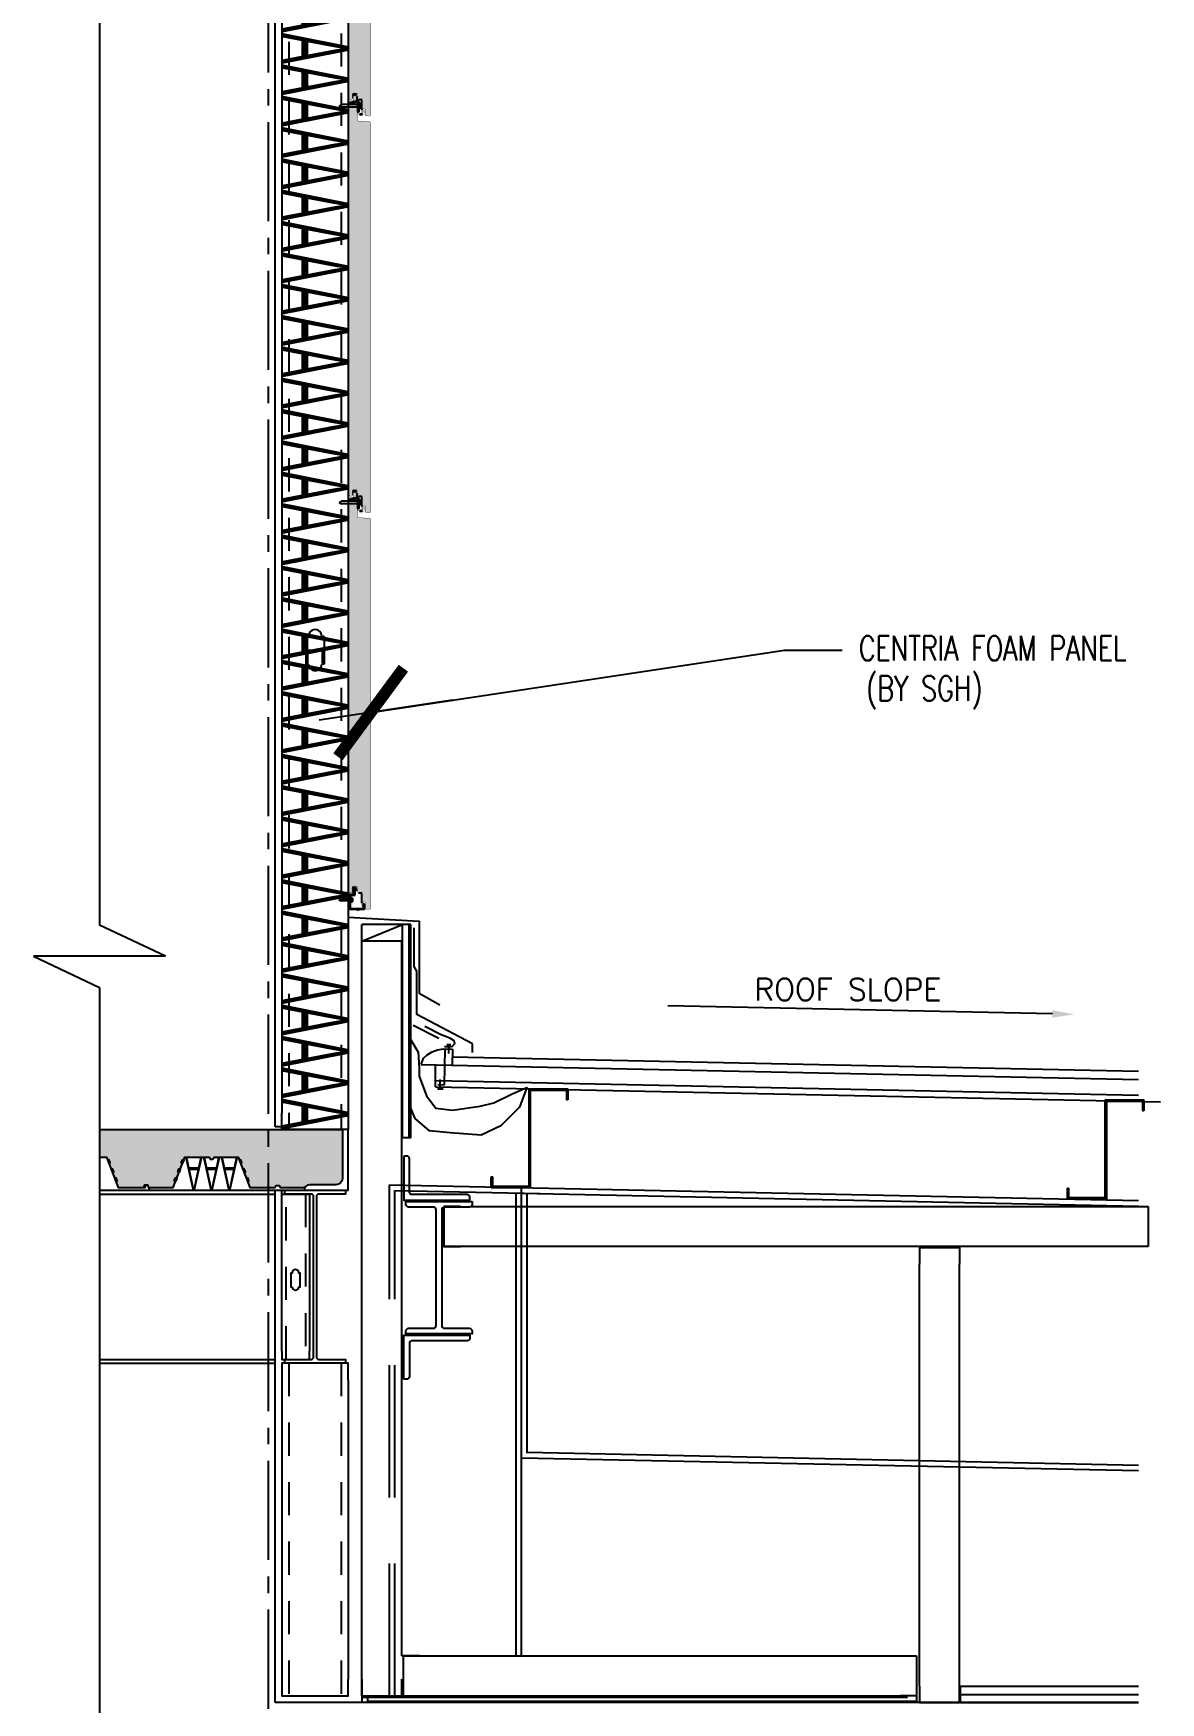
# Model space of a CAD drawing. Header units: inches. Extents: x 0 to 10293, y 0 to 4182.
# Drawn here: x 3432.8 to 3535.1, y 3432.6 to 3584.1 of the extents above; entities that cross this region are included whole.
import ezdxf
from ezdxf.enums import TextEntityAlignment as Align

# ---------------------------------------------------------------- set-up
doc = ezdxf.new("R2010")
doc.units = ezdxf.units.IN
doc.header["$LTSCALE"] = 48
doc.header["$MEASUREMENT"] = 0
for name, pattern in [('CENTER2', [1.125, 0.75, -0.125, 0.125, -0.125]), ('HIDDEN', [0.375, 0.25, -0.125]), ('HIDDEN3', [0.1125, 0.0625, -0.05])]:
    doc.linetypes.add(name, pattern=pattern)
for name, color, linetype in [('PANEL', 1, 'Continuous'), ('PATT', 8, 'Continuous'), ('XFINE', 1, 'Continuous')]:
    doc.layers.add(name, color=color, linetype=linetype)
doc.styles.add('insultxt', font='insultxt.shx')
doc.styles.add('NOTATION', font='romans.shx', dxfattribs={"width": 0.75})
doc.styles.add('SIMPLEX', font='SIMPLEX.SHX')
doc.dimstyles.new('AVANT$7', dxfattribs={"dimscale": 96, "dimtxt": 0.09375, "dimasz": 0.078125, "dimexe": 0.0625, "dimexo": 0.046875, "dimgap": 0.03125, "dimtad": 0, "dimdec": 3, "dimrnd": 0.125, "dimzin": 15, "dimdsep": 46, "dimlunit": 4, "dimtxsty": 'NOTATION', "dimblk1": 'AVATICK', "dimblk2": 'AVATICK', "dimsah": 1, "dimcen": 0.0625, "dimdle": 0.09375, "dimclrd": 256, "dimclre": 256, "dimclrt": 11, "dimaunit": 1, "dimadec": 0, "dimazin": 0, "dimtfac": 1.5, "dimtdec": 3, "dimtix": 1, "dimtmove": 1, "dimatfit": 3, "dimldrblk": 'AVATICK', "dimfxl": 0, "dimtvp": 1.25, "dimfrac": 2, "dimtolj": 1, "dimtzin": 15, "dimarcsym": 0})
pattern_1 = [(37.5, (-15.45825, -11.05527), (-0.0157483, 0.481706), [0, -0.38, 0, -0.425, 0, -0.40625]), (7.5, (-15.45825, -11.0553), (0.442444, 0.7055365), [0, -0.205, 0, -0.3425, 0, -0.13125]), (327.5, (-15.76575, -11.05527), (0.7785355, 0.0014148), [0, -0.125, 0, -0.45, 0, -0.5875]), (317.5, (-15.76575, -11.0553), (0.751532, 0.219419), [0, -0.0625, 0, -0.295, 0, -0.3375])]

# ---------------------------------------------------------------- blocks, each defined once
blk = doc.blocks.new('*E125')
at = {"layer": 'PATT'}
h = blk.add_hatch(dxfattribs=at)
h.set_pattern_fill('AR-SAND', color=256, scale=0.25, style=0)
h.set_pattern_definition(pattern_1)
h.paths.add_polyline_path([(1.12, 32.36), (1.12, 33.43, 0.061321), (1.12, 33.48), (1.08, 33.65), (1.08, 34.95), (1.12, 35.12, 0.053119), (1.12, 35.16), (1.12, 37.02, 0.414214), (0.9, 37.24), (0.72, 37.24), (0.72, 37.64, 0.520517), (0.59, 37.73), (0.35, 37.64, -0.127242), (0.34, 37.09), (0.31, 36.83), (0.31, 36.15), (0.31, 35.49, -0.404026), (0.22, 35.4), (-0.76, 35.36, 0.404026), (-0.88, 35.24), (-0.88, 32.33), (-0.88, -0.01, 0.424427), (-0.75, -0.14), (-0.5, -0.13, 0.404074), (-0.38, 0), (-0.38, 0.44, -1), (-0.16, 0.44), (-0.16, 0.28, 0.199695), (-0.13, 0.2, 2.248166), (-0.09, 0.24), (-0.09, 0.42), (-0.09, 1.27, -0.414214), (0.01, 1.36), (0.23, 1.36, 0.305087), (0.31, 1.47), (0.31, 1.92), (0.75, 1.92), (0.75, 1.92), (0.75, 1.54, 0.001348), (0.75, 1.54, 0.435128), (0.89, 1.36, 0.431447), (1.12, 1.58)])
blk = doc.blocks.new('*E124')
at = {"layer": 'PATT'}
h = blk.add_hatch(dxfattribs=at)
h.set_pattern_fill('AR-SAND', color=256, scale=0.25, style=0)
h.set_pattern_definition(pattern_1)
h.paths.add_polyline_path([(1.12, 32.36), (1.12, 33.43, 0.061321), (1.12, 33.48), (1.08, 33.65), (1.08, 34.95), (1.12, 35.12, 0.053119), (1.12, 35.16), (1.12, 37.02, 0.414214), (0.9, 37.24), (0.72, 37.24), (0.72, 37.64, 0.520517), (0.59, 37.73), (0.35, 37.64, -0.127242), (0.34, 37.09), (0.31, 36.83), (0.31, 36.15), (0.31, 35.49, -0.404026), (0.22, 35.4), (-0.76, 35.36, 0.404026), (-0.88, 35.24), (-0.88, 32.33), (-0.88, -0.01, 0.424427), (-0.75, -0.14), (-0.5, -0.13, 0.404074), (-0.38, 0), (-0.38, 0.44, -1), (-0.16, 0.44), (-0.16, 0.28, 0.199695), (-0.13, 0.2, 2.248166), (-0.09, 0.24), (-0.09, 0.42), (-0.09, 1.27, -0.414214), (0.01, 1.36), (0.23, 1.36, 0.305087), (0.31, 1.47), (0.31, 1.92), (0.75, 1.92), (0.75, 1.92), (0.75, 1.54, 0.001348), (0.75, 1.54, 0.435128), (0.89, 1.36, 0.431447), (1.12, 1.58)])
blk = doc.blocks.new('u-b-studknockout')
at = {"layer": 'XFINE', "flags": 128}
blk.add_lwpolyline([(-0.6, 0.59, 0.985532), (0.6, 0.59), (0.83, 0.59), (0.83, 3.12), (0.6, 3.12, 1.036506), (-0.6, 3.12), (-0.84, 3.12), (-0.84, 0.59)], format="xyb", close=True, dxfattribs=at)
blk = doc.blocks.new('A$C3CA05C21')
at = {"layer": 'PANEL', "const_width": 0.03}
blk.add_lwpolyline([(0.79, 0), (0.79, 1.1, 0.061321), (0.78, 1.15), (0.75, 1.29, -0.061321), (0.74, 1.34), (0.74, 2.6, -0.061321), (0.75, 2.64), (0.78, 2.78, 0.069532), (0.79, 2.84), (0.79, 4.69, 0.414214), (0.57, 4.9), (0.41, 4.9, -0.414214), (0.38, 4.94), (0.38, 5.31, 0.520517), (0.26, 5.4), (0.01, 5.31)], format="xyb", dxfattribs=at)
blk = doc.blocks.new('AVATICK')
blk.add_line((-1, 0), (0.631, 0))
at = {"const_width": 0.141}
blk.add_lwpolyline([(0.471, 0.471), (-0.471, -0.471)], dxfattribs=at)

msp = doc.modelspace()

# ---------------------------------------------------------------- hatches: boundary and pattern name
h = msp.add_hatch()
h.set_pattern_fill('AR-CONC', color=256, style=0)
h.set_pattern_definition([(50, (-1002.1526, 802.8216), (7.172602, -0.6275213), [0.75, -8.25]), (355, (-1002.1526, 802.8216), (-1.387513, 7.521921), [0.6, -6.6]), (100.4514, (-1001.555, 802.769), (5.785094, 6.894395), [0.637402, -7.011421]), (46.1842, (-1002.153, 804.822), (10.67241, -1.65519), [1.125, -12.375]), (96.6356, (-1001.263, 804.684), (9.346627, 9.741179), [0.956103, -10.51713]), (351.1842, (-1002.153, 804.822), (9.34662, 9.741186), [0.9, -9.9]), (21, (-1001.1526, 804.3216), (5.9690705, -4.026189), [0.75, -8.25]), (326, (-1001.1526, 804.3216), (2.433153, 7.2515), [0.6, -6.6]), (71.4514, (-1000.655, 803.986), (8.402226, 3.225305), [0.637402, -7.011421]), (37.5, (-1002.1526, 802.8216), (0.1215986, 3.3289385), [0, -6.52, 0, -6.7, 0, -6.625]), (7.5, (-1002.1526, 802.8216), (2.6306954, 3.944117), [0, -3.82, 0, -6.37, 0, -2.525]), (327.5, (-1004.3826, 802.8216), (5.3382244, -0.2255487), [0, -2.5, 0, -7.8, 0, -10.35]), (317.5, (-1005.3826, 802.8216), (5.8318617, 1.00105), [0, -3.25, 0, -5.18, 0, -7.35])])
h.paths.add_polyline_path([(3460.89189, 3484.57866), (3458.39189, 3484.57866), (3458.39189, 3479.57866), (3460.26689, 3479.57866, 0.414213562), (3460.89189, 3480.20366)])
h.paths.add_polyline_path([(3454.19189, 3659.49078), (3454.19189, 3483.17866), (3462.59189, 3483.17866), (3462.59189, 3659.49078)], flags=9)
edge = h.paths.add_edge_path()
edge.add_line((3438.83687, 3484.57866), (3438.83687, 3482.07866))
edge.add_line((3438.83687, 3482.07866), (3439.48186, 3482.07866))
edge.add_line((3439.48186, 3482.07866), (3439.5877, 3481.80366))
edge.add_line((3439.5877, 3481.80366), (3439.70436, 3481.84856))
edge.add_line((3439.70436, 3481.84856), (3439.81021, 3481.57356))
edge.add_line((3439.81021, 3481.57356), (3439.69355, 3481.52866))
edge.add_line((3439.69355, 3481.52866), (3439.90525, 3480.97866))
edge.add_line((3439.90525, 3480.97866), (3440.0219, 3481.02356))
edge.add_line((3440.0219, 3481.02356), (3440.12775, 3480.74856))
edge.add_line((3440.12775, 3480.74856), (3440.01109, 3480.70366))
edge.add_line((3440.01109, 3480.70366), (3440.22279, 3480.15366))
edge.add_line((3440.22279, 3480.15366), (3440.33945, 3480.19856))
edge.add_line((3440.33945, 3480.19856), (3440.44529, 3479.92356))
edge.add_line((3440.44529, 3479.92356), (3440.32864, 3479.87866))
edge.add_line((3440.32864, 3479.87866), (3440.54033, 3479.32866))
edge.add_line((3440.54033, 3479.32866), (3442.86389, 3479.32866))
edge.add_line((3442.86389, 3479.32866), (3442.95764, 3479.57866))
edge.add_line((3442.95764, 3479.57866), (3443.19202, 3479.57866))
edge.add_line((3443.19202, 3479.57866), (3443.28577, 3479.32866))
edge.add_line((3443.28577, 3479.32866), (3445.52339, 3479.32866))
edge.add_line((3445.52339, 3479.32866), (3445.73509, 3479.87866))
edge.add_line((3445.73509, 3479.87866), (3445.61843, 3479.92356))
edge.add_line((3445.61843, 3479.92356), (3445.72428, 3480.19856))
edge.add_line((3445.72428, 3480.19856), (3445.84094, 3480.15366))
edge.add_line((3445.84094, 3480.15366), (3446.05263, 3480.70366))
edge.add_line((3446.05263, 3480.70366), (3445.93598, 3480.74856))
edge.add_line((3445.93598, 3480.74856), (3446.04182, 3481.02356))
edge.add_line((3446.04182, 3481.02356), (3446.15848, 3480.97866))
edge.add_line((3446.15848, 3480.97866), (3446.37017, 3481.52866))
edge.add_line((3446.37017, 3481.52866), (3446.25352, 3481.57356))
edge.add_line((3446.25352, 3481.57356), (3446.35937, 3481.84856))
edge.add_line((3446.35937, 3481.84856), (3446.47602, 3481.80366))
edge.add_line((3446.47602, 3481.80366), (3446.58187, 3482.07866))
edge.add_line((3446.58187, 3482.07866), (3448.77127, 3482.07866))
edge.add_line((3448.77127, 3482.07866), (3448.87952, 3481.89116))
edge.add_line((3448.87952, 3481.89116), (3449.12952, 3481.89116))
edge.add_line((3449.12952, 3481.89116), (3449.23777, 3482.07866))
edge.add_line((3449.23777, 3482.07866), (3451.42717, 3482.07866))
edge.add_line((3451.42717, 3482.07866), (3451.53302, 3481.80366))
edge.add_line((3451.53302, 3481.80366), (3451.64967, 3481.84856))
edge.add_line((3451.64967, 3481.84856), (3451.75552, 3481.57356))
edge.add_line((3451.75552, 3481.57356), (3451.63886, 3481.52866))
edge.add_line((3451.63886, 3481.52866), (3451.85056, 3480.97866))
edge.add_line((3451.85056, 3480.97866), (3451.96722, 3481.02356))
edge.add_line((3451.96722, 3481.02356), (3452.07306, 3480.74856))
edge.add_line((3452.07306, 3480.74856), (3451.95641, 3480.70366))
edge.add_line((3451.95641, 3480.70366), (3452.1681, 3480.15366))
edge.add_line((3452.1681, 3480.15366), (3452.28476, 3480.19856))
edge.add_line((3452.28476, 3480.19856), (3452.39061, 3479.92356))
edge.add_line((3452.39061, 3479.92356), (3452.27395, 3479.87866))
edge.add_line((3452.27395, 3479.87866), (3452.48564, 3479.32866))
edge.add_line((3452.48564, 3479.32866), (3454.77127, 3479.32866))
edge.add_line((3454.77127, 3479.32866), (3454.87952, 3479.51616))
edge.add_line((3454.87952, 3479.51616), (3455.12952, 3479.51616))
edge.add_line((3455.12952, 3479.51616), (3455.23777, 3479.32866))
edge.add_line((3455.23777, 3479.32866), (3457.45888, 3479.32866))
edge.add_arc((3457.89189, 3479.07866), 0.5, 90, 150, ccw=False)
edge.add_line((3457.89189, 3479.57866), (3458.39189, 3479.57866))
edge.add_line((3458.39189, 3479.57866), (3458.39189, 3484.57866))
edge.add_line((3458.39189, 3484.57866), (3438.83687, 3484.57866))
h = msp.add_hatch()
h.set_pattern_fill('AR-SAND', color=256, scale=0.25, style=0)
h.set_pattern_definition([(142.5, (3478.01883, 3493.65524), (0.0157483, 0.481706), [0, -0.38, 0, -0.425, 0, -0.40625]), (172.5, (3478.0188, 3493.65524), (-0.442444, 0.7055365), [0, -0.205, 0, -0.3425, 0, -0.13125]), (212.5, (3478.32633, 3493.65524), (-0.7785355, 0.0014148), [0, -0.125, 0, -0.45, 0, -0.5875]), (222.5, (3478.3263, 3493.65524), (-0.751532, 0.219419), [0, -0.0625, 0, -0.295, 0, -0.3375])])
edge = h.paths.add_edge_path()
edge.add_line((3461.43834, 3537.07178), (3461.43834, 3538.14195))
edge.add_ellipse((3461.65734, 3538.14195), major_axis=(-0.15486, 0.15486), ratio=1, start_angle=30.9637565, end_angle=45, ccw=False)
edge.add_line((3461.44487, 3538.19507), (3461.4796, 3538.33396))
edge.add_ellipse((3461.29721, 3538.37956), major_axis=(-0.13294, 0.13294), ratio=1, start_angle=210.9637565, end_angle=225)
edge.add_line((3461.48521, 3538.37956), (3461.48521, 3539.64195))
edge.add_ellipse((3461.29721, 3539.64195), major_axis=(0.13294, 0.13294), ratio=1, start_angle=315, end_angle=329.0362435)
edge.add_line((3461.4796, 3539.68755), (3461.44411, 3539.82952))
edge.add_ellipse((3461.63188, 3539.87482), major_axis=(0.13658, 0.13658), ratio=1, start_angle=136.4034984, end_angle=148.5661039, ccw=False)
edge.add_line((3461.43877, 3539.87009), (3461.43877, 3541.72998))
edge.add_ellipse((3461.65677, 3541.72998), major_axis=(-0.15415, 0.15415), ratio=1, start_angle=-45, end_angle=45, ccw=False)
edge.add_line((3461.65677, 3541.94798), (3461.81399, 3541.94798))
edge.add_ellipse((3461.81399, 3541.97898), major_axis=(0.02192, 0.02192), ratio=1, start_angle=225, end_angle=315)
edge.add_line((3461.84499, 3541.97898), (3461.84499, 3542.35493))
edge.add_ellipse((3461.93799, 3542.35493), major_axis=(0.06576, 0.06576), ratio=1, start_angle=25.0090367, end_angle=135, ccw=False)
edge.add_line((3461.96979, 3542.44232), (3462.21338, 3542.35371))
edge.add_ellipse((3463.28272, 3542.09797), major_axis=(0.77746, 0.77746), ratio=1, start_angle=121.5502437, end_angle=150.5561773)
edge.add_line((3462.2235, 3541.80311), (3462.25341, 3541.53678))
edge.add_line((3462.25341, 3541.53678), (3462.25341, 3540.85589))
edge.add_line((3462.25341, 3540.85589), (3462.25341, 3540.20208))
edge.add_ellipse((3462.34741, 3540.20208), major_axis=(0.06647, 0.06647), ratio=1, start_angle=135, end_angle=223)
edge.add_line((3462.34413, 3540.10814), (3463.32174, 3540.074))
edge.add_ellipse((3463.31741, 3539.95008), major_axis=(0.08768, 0.08768), ratio=1, start_angle=315, end_angle=403, ccw=False)
edge.add_line((3463.44141, 3539.95008), (3463.44141, 3537.03996))
edge.add_line((3463.44141, 3537.03996), (3463.44141, 3504.69821))
edge.add_ellipse((3463.31741, 3504.69821), major_axis=(-0.08768, 0.08768), ratio=1, start_angle=133.0093662, end_angle=225, ccw=False)
edge.add_line((3463.3131, 3504.57428), (3463.0611, 3504.58304))
edge.add_ellipse((3463.06541, 3504.70697), major_axis=(0.08768, 0.08768), ratio=1, start_angle=135, end_angle=223.0093662, ccw=False)
edge.add_line((3462.94141, 3504.70697), (3462.94141, 3505.14932))
edge.add_ellipse((3462.83191, 3505.14932), major_axis=(-0.07743, 0.07743), ratio=1, start_angle=225, end_angle=405)
edge.add_line((3462.72241, 3505.14932), (3462.72241, 3504.99542))
edge.add_ellipse((3462.59841, 3504.99542), major_axis=(0.08768, 0.08768), ratio=1, start_angle=284.2526071, end_angle=315, ccw=False)
edge.add_line((3462.70498, 3504.93202), (3462.68066, 3504.89115))
edge.add_ellipse((3462.64844, 3504.91032), major_axis=(-0.02652, 0.02652), ratio=1, start_angle=14.2526071, end_angle=194.2526071, ccw=False)
edge.add_line((3462.61621, 3504.92949), (3462.64741, 3504.98195))
edge.add_line((3462.64741, 3504.98195), (3462.64741, 3505.12707))
edge.add_line((3462.64741, 3505.12707), (3462.64741, 3505.97635))
edge.add_ellipse((3462.55341, 3505.97635), major_axis=(0.06647, 0.06647), ratio=1, start_angle=315, end_angle=405)
edge.add_line((3462.55341, 3506.07035), (3462.32855, 3506.07035))
edge.add_ellipse((3462.37527, 3506.18521), major_axis=(0.08768, 0.08768), ratio=1, start_angle=135, end_angle=202.86501, ccw=False)
edge.add_line((3462.25127, 3506.18521), (3462.25127, 3506.60371))
edge.add_ellipse((3462.22027, 3506.60371), major_axis=(0.02192, 0.02192), ratio=1, start_angle=315, end_angle=405)
edge.add_line((3462.22027, 3506.63471), (3461.84477, 3506.63471))
edge.add_ellipse((3461.84477, 3506.60371), major_axis=(0.02192, 0.02192), ratio=1, start_angle=45, end_angle=135)
edge.add_line((3461.81377, 3506.60371), (3461.81377, 3506.22821))
edge.add_ellipse((3461.65877, 3506.22821), major_axis=(0.1096, 0.1096), ratio=1, start_angle=228.9748149, end_angle=315, ccw=False)
edge.add_ellipse((3461.65677, 3506.29121), major_axis=(-0.15415, 0.15415), ratio=1, start_angle=45.0008167, end_angle=138.3514237, ccw=False)
edge.add_line((3461.43877, 3506.29121), (3461.43834, 3537.07178))

# ---------------------------------------------------------------- linework, layer by layer
at = {"linetype": 'CENTER2', "ltscale": 0.25}
msp.add_line((3454.14189, 3738.02573), (3454.14189, 3266.47958), dxfattribs=at)
for p, q in [((3438.83687, 3729.5662), (3438.83687, 3503.14305)), ((3461.39128, 3719.07904), (3461.39189, 3486.07866)), ((3455.39128, 3648.11126), (3455.39189, 3486.07866)), ((3454.76689, 3484.82866), (3454.76689, 3640.82866)), ((3461.8764, 3578.42497), (3461.79849, 3578.48597)), ((3461.84763, 3578.36812), (3461.79849, 3578.40659)), ((3461.95549, 3578.44242), (3461.81638, 3578.55134)), ((3462.09482, 3578.41272), (3461.8267, 3578.62264)), ((3462.11034, 3578.47995), (3461.91777, 3578.63071)), ((3462.10722, 3578.56177), (3462.01915, 3578.63071)), ((3461.84763, 3578.28874), (3461.79893, 3578.32687)), ((3462.37817, 3577.71132), (3462.37817, 3577.30232)), ((3462.53994, 3577.71132), (3462.37817, 3577.71132)), ((3462.53994, 3577.60907), (3462.37817, 3577.60907)), ((3462.53994, 3577.40457), (3462.37817, 3577.40457)), ((3462.53994, 3577.30232), (3462.37817, 3577.30232)), ((3462.56817, 3577.66019), (3462.56817, 3577.35344)), ((3462.43557, 3576.71481), (3462.6856, 3576.70622)), ((3462.43557, 3576.71481), (3462.6856, 3576.70622)), ((3462.68659, 3576.73564), (3462.43656, 3576.74456)), ((3462.68659, 3576.73564), (3462.43656, 3576.74456)), ((3461.8764, 3542.42497), (3461.79849, 3542.48597)), ((3461.84763, 3542.36812), (3461.79849, 3542.40659)), ((3461.84763, 3542.28874), (3461.79893, 3542.32687)), ((3461.95549, 3542.44242), (3461.81638, 3542.55134)), ((3462.09482, 3542.41272), (3461.8267, 3542.62264)), ((3462.11034, 3542.47995), (3461.91777, 3542.63071)), ((3462.10722, 3542.56177), (3462.01915, 3542.63071)), ((3462.37817, 3541.71132), (3462.37817, 3541.30232)), ((3462.53994, 3541.71132), (3462.37817, 3541.71132)), ((3462.53994, 3541.60907), (3462.37817, 3541.60907)), ((3462.53994, 3541.40457), (3462.37817, 3541.40457)), ((3462.53994, 3541.30232), (3462.37817, 3541.30232)), ((3462.43557, 3540.71481), (3462.6856, 3540.70622)), ((3462.43557, 3540.71481), (3462.6856, 3540.70622)), ((3462.68659, 3540.73564), (3462.43656, 3540.74456)), ((3462.68659, 3540.73564), (3462.43656, 3540.74456)), ((3462.56817, 3541.66019), (3462.56817, 3541.35344)), ((3457.8061, 3529.35192), (3457.56511, 3529.35192)), ((3457.56511, 3529.35192), (3457.56511, 3526.82272)), ((3459.23136, 3529.35192), (3459.00096, 3529.35192)), ((3459.23136, 3529.35192), (3459.23136, 3526.82272)), ((3457.80578, 3526.82272), (3457.56511, 3526.82272)), ((3459.23136, 3526.82272), (3459.00128, 3526.82272)), ((3461.43968, 3504.58582), (3461.43968, 3505.92882)), ((3461.45568, 3505.94482), (3461.86368, 3505.94482)), ((3461.56469, 3505.80382), (3461.56469, 3505.48119)), ((3461.94268, 3505.81982), (3461.58069, 3505.81982)), ((3461.87768, 3506.23557), (3461.79942, 3506.29685)), ((3461.89373, 3506.38176), (3461.79959, 3506.45547)), ((3461.82823, 3506.19492), (3461.80049, 3506.21664)), ((3461.82823, 3506.19492), (3461.80049, 3506.21664)), ((3461.87781, 3506.31485), (3461.80107, 3506.37493)), ((3461.9373, 3506.42703), (3461.80113, 3506.53364)), ((3462.01574, 3506.44499), (3461.80478, 3506.61016)), ((3462.11034, 3506.45031), (3461.87917, 3506.63129)), ((3461.87968, 3505.96082), (3461.87968, 3506.31949)), ((3462.10722, 3506.53213), (3461.97813, 3506.63319)), ((3462.00468, 3506.30349), (3462.00468, 3505.88182)), ((3462.15393, 3506.31949), (3462.02068, 3506.31949)), ((3462.04886, 3506.43643), (3462.16706, 3506.39251)), ((3462.23968, 3504.56982), (3461.45568, 3504.56982)), ((3461.56002, 3505.4699), (3461.54604, 3505.45588)), ((3461.54606, 3505.43327), (3461.56, 3505.41933)), ((3461.56468, 3505.40801), (3461.56468, 3504.66382)), ((3461.58068, 3504.64782), (3462.77518, 3504.64782)), ((3462.23968, 3504.46982), (3462.23968, 3504.56982)), ((3462.42768, 3504.56982), (3462.23968, 3504.46982)), ((3462.85318, 3504.56982), (3462.42768, 3504.56982)), ((3462.79118, 3504.66382), (3462.79118, 3505.05382)), ((3462.80718, 3505.06982), (3462.85318, 3505.06982)), ((3462.86918, 3505.05382), (3462.86918, 3504.58582)), ((3444.83687, 3500.31891), (3438.83687, 3503.14305)), ((3462.64189, 3501.68933), (3462.64189, 3503.18933)), ((3462.64189, 3501.68933), (3466.32939, 3503.18933)), ((3466.32939, 3503.18933), (3462.64189, 3503.18933)), ((3467.07939, 3503.18933), (3466.32939, 3503.18933)), ((3466.32939, 3483.82403), (3466.32939, 3503.18933)), ((3466.32939, 3501.68933), (3466.32939, 3503.18933)), ((3466.9395, 3483.82403), (3466.9395, 3503.18933)), ((3467.07939, 3483.82403), (3467.07939, 3503.18933)), ((3467.37187, 3499.40006), (3467.37187, 3502.89377)), ((3466.32939, 3501.68933), (3462.64189, 3501.68933)), ((3462.64189, 3478.34239), (3462.64189, 3501.68933)), ((3466.26689, 3436.82866), (3466.26689, 3501.68933)), ((3444.83687, 3500.31891), (3432.83687, 3500.31891)), ((3432.83687, 3500.31891), (3438.83687, 3497.49477)), ((3467.61937, 3498.97557), (3467.37187, 3499.40006)), ((3467.61937, 3495.04448), (3467.61937, 3498.97557)), ((3438.83687, 3497.49477), (3438.83687, 3271.07162)), ((3472.66916, 3492.35514), (3467.61937, 3495.04448)), ((3525.29166, 3495.07991), (3490.4161, 3495.80649)), ((3469.62797, 3492.85034), (3467.28794, 3494.03015)), ((3470.3615, 3492.29856), (3470.71406, 3492.29856)), ((3470.50573, 3492.29856), (3470.50573, 3491.49591)), ((3472.66916, 3491.59223), (3472.66916, 3492.35514)), ((3468.03577, 3490.49766), (3470.82026, 3490.43965)), ((3469.32939, 3490.47071), (3533.11526, 3489.14184)), ((3469.32939, 3488.47071), (3469.32939, 3490.47071)), ((3470.13714, 3488.63845), (3470.2053, 3491.91014)), ((3470.2053, 3491.91014), (3470.85061, 3491.89669)), ((3470.85061, 3491.89669), (3470.82026, 3490.43965)), ((3470.83587, 3491.18933), (3533.11526, 3489.89184)), ((3469.32939, 3489.03628), (3533.11526, 3487.70741)), ((3469.75253, 3488.28529), (3469.75253, 3489.12005)), ((3469.32939, 3488.47071), (3535.11554, 3487.10017)), ((3469.49613, 3488.28529), (3470.00894, 3488.28529)), ((3469.52818, 3488.67056), (3470.13714, 3488.63845)), ((3477.82478, 3479.41612), (3477.82478, 3488.29112)), ((3477.82478, 3488.29112), (3481.32478, 3488.29112)), ((3477.94978, 3479.29112), (3477.94978, 3488.16612)), ((3477.94978, 3488.16612), (3481.19978, 3488.16612)), ((3481.19978, 3488.16612), (3481.19978, 3487.29112)), ((3481.32478, 3488.29112), (3481.32478, 3487.29112)), ((3481.32478, 3487.29112), (3481.19978, 3487.29112)), ((3530.09709, 3487.27633), (3533.59709, 3487.27633)), ((3530.09709, 3478.40133), (3530.09709, 3487.27633)), ((3530.22209, 3487.15133), (3533.47209, 3487.15133)), ((3530.22209, 3478.27633), (3530.22209, 3487.15133)), ((3533.47209, 3487.15133), (3533.47209, 3486.27633)), ((3533.59709, 3486.27633), (3533.47209, 3486.27633)), ((3533.59709, 3487.27633), (3533.59709, 3486.27633)), ((3438.83687, 3484.57866), (3460.89189, 3484.57866)), ((3455.39189, 3484.82866), (3454.76689, 3484.82866)), ((3467.07939, 3483.82403), (3466.32939, 3483.82403)), ((3474.38728, 3479.29112), (3474.38728, 3480.29112)), ((3474.38728, 3480.29112), (3474.51228, 3480.29112)), ((3474.51228, 3479.41612), (3474.51228, 3480.29112)), ((3438.83687, 3479.07866), (3454.13689, 3479.07866)), ((3438.83687, 3478.73366), (3454.76628, 3478.73366)), ((3454.76628, 3432.57866), (3454.76628, 3479.07866)), ((3455.39188, 3478.73366), (3455.39188, 3479.07866)), ((3465.13981, 3479.558), (3533.11526, 3478.14184)), ((3465.63981, 3479.04758), (3478.82939, 3478.7728)), ((3477.94978, 3479.29112), (3474.38728, 3479.29112)), ((3477.82478, 3479.41612), (3474.51228, 3479.41612)), ((3476.63981, 3436.82866), (3476.63981, 3478.7728)), ((3477.13981, 3436.82866), (3477.13981, 3479.26238)), ((3477.13981, 3478.808), (3533.11526, 3477.64184)), ((3477.63981, 3455.21164), (3477.63981, 3478.76238)), ((3526.65959, 3479.27633), (3526.78459, 3479.27633)), ((3526.65959, 3478.27633), (3526.65959, 3479.27633)), ((3526.78459, 3478.40133), (3526.78459, 3479.27633)), ((3530.09709, 3478.40133), (3526.78459, 3478.40133)), ((3455.39188, 3464.48366), (3455.39188, 3477.98366)), ((3457.89188, 3477.98366), (3457.89188, 3464.48366)), ((3462.64189, 3433.20366), (3462.64189, 3478.34239)), ((3471.58752, 3477.60068), (3470.08752, 3477.60068)), ((3470.08752, 3477.60068), (3470.08752, 3473.97568)), ((3472.53582, 3477.60068), (3533.15236, 3477.60068)), ((3530.22209, 3478.27633), (3526.65959, 3478.27633)), ((3532.48875, 3477.60068), (3533.98875, 3477.60068)), ((3533.98875, 3477.60068), (3533.98875, 3473.97568)), ((3532.48875, 3473.97568), (3469.88607, 3473.97568)), ((3470.08752, 3473.97568), (3471.58752, 3473.97568)), ((3513.2529, 3473.88517), (3513.2529, 3472.38517)), ((3513.2529, 3473.88517), (3516.8779, 3473.88517)), ((3516.8779, 3473.88517), (3516.8779, 3472.38517)), ((3533.98875, 3473.97568), (3532.48875, 3473.97568)), ((3513.2529, 3434.07866), (3513.2529, 3472.38517)), ((3516.8779, 3434.07866), (3516.8779, 3472.38517)), ((3438.83687, 3463.73366), (3454.76628, 3463.73366)), ((3438.83687, 3463.38866), (3454.76628, 3463.38866)), ((3454.13689, 3463.73366), (3454.13689, 3463.38866)), ((3455.39189, 3461.88866), (3455.39128, 3434.70366)), ((3461.39189, 3461.88866), (3461.39128, 3434.70366)), ((3477.13981, 3454.808), (3533.11526, 3453.64184)), ((3477.63981, 3455.29758), (3533.11526, 3454.14184)), ((3466.26689, 3436.82866), (3512.14189, 3436.82866)), ((3466.39189, 3436.82866), (3466.39189, 3433.20366)), ((3467.89189, 3436.82866), (3466.39189, 3436.82866)), ((3511.47828, 3436.82866), (3512.97828, 3436.82866)), ((3512.97828, 3436.82866), (3512.97828, 3433.20366)), ((3462.64189, 3434.70366), (3462.64189, 3433.20366)), ((3466.26689, 3433.20366), (3466.26689, 3434.70366)), ((3462.64189, 3433.20366), (3512.14189, 3433.20366)), ((3462.64189, 3433.20366), (3462.64189, 3432.57866)), ((3462.64189, 3433.20366), (3466.26689, 3433.20366)), ((3462.64189, 3433.07866), (3512.14189, 3433.07866)), ((3463.14189, 3433.20366), (3463.14189, 3432.57866)), ((3466.39189, 3433.20366), (3467.89189, 3433.20366)), ((3512.97828, 3433.20366), (3511.47828, 3433.20366)), ((3512.97828, 3433.20366), (3512.97828, 3432.57866)), ((3513.2529, 3434.07866), (3513.2529, 3432.57866)), ((3516.8779, 3432.57866), (3516.8779, 3434.07866)), ((3516.95027, 3433.32866), (3516.95027, 3434.07866)), ((3516.95027, 3434.07866), (3533.11526, 3434.07866)), ((3516.95027, 3432.57866), (3516.95027, 3433.32866)), ((3516.95027, 3433.32866), (3533.11526, 3433.32866)), ((3533.11526, 3432.57866), (3454.76628, 3432.57866)), ((3463.14189, 3432.70366), (3512.97828, 3432.70366)), ((3516.8779, 3432.57866), (3512.97828, 3432.57866)), ((3513.2529, 3432.57866), (3516.8779, 3432.57866)), ((3516.95027, 3432.57866), (3533.11526, 3432.57866))]:
    msp.add_line(p, q)
at = {"linetype": 'HIDDEN3'}
for p, q in [((3460.76628, 3719.07904), (3460.76628, 3484.57866)), ((3456.01628, 3648.11126), (3456.01628, 3484.57866)), ((3455.76688, 3463.73366), (3455.76688, 3478.73366)), ((3457.51688, 3478.73366), (3457.51688, 3463.73366)), ((3456.01628, 3463.38866), (3456.01628, 3433.20366)), ((3460.76628, 3463.38866), (3460.76628, 3433.20366))]:
    msp.add_line(p, q, dxfattribs=at)
at = {"linetype": 'Continuous'}
for p, q in [((3460.56939, 3577.50682), (3460.78371, 3577.62682)), ((3460.56939, 3577.50682), (3460.78372, 3577.38682)), ((3462.28906, 3577.62682), (3460.78371, 3577.62682)), ((3462.28906, 3577.38682), (3460.78372, 3577.38682)), ((3462.22928, 3577.94508), (3461.48645, 3577.7417)), ((3461.50705, 3577.66647), (3461.48645, 3577.7417)), ((3462.24987, 3577.86985), (3461.50705, 3577.66647)), ((3462.28906, 3576.91289), (3462.28906, 3577.83995)), ((3462.36706, 3576.91289), (3462.28906, 3576.91289)), ((3462.32855, 3578.07035), (3462.55341, 3578.07035)), ((3462.36706, 3577.83995), (3462.36706, 3576.91289)), ((3462.37817, 3577.62682), (3462.36706, 3577.62682)), ((3462.37817, 3577.38682), (3462.36706, 3577.38682)), ((3462.64741, 3577.12707), (3462.64741, 3577.97635)), ((3462.32855, 3542.07035), (3462.55341, 3542.07035)), ((3460.56939, 3541.50682), (3460.78371, 3541.62682)), ((3460.56939, 3541.50682), (3460.78372, 3541.38682)), ((3462.28906, 3541.62682), (3460.78371, 3541.62682)), ((3462.28906, 3541.38682), (3460.78372, 3541.38682)), ((3462.22928, 3541.94508), (3461.48645, 3541.7417)), ((3461.50705, 3541.66647), (3461.48645, 3541.7417)), ((3462.24987, 3541.86985), (3461.50705, 3541.66647)), ((3462.28906, 3540.91289), (3462.28906, 3541.83995)), ((3462.36706, 3540.91289), (3462.28906, 3540.91289)), ((3462.36706, 3541.83995), (3462.36706, 3540.91289)), ((3462.37817, 3541.62682), (3462.36706, 3541.62682)), ((3462.37817, 3541.38682), (3462.36706, 3541.38682)), ((3462.64741, 3541.12707), (3462.64741, 3541.97635)), ((3461.75342, 3505.6321), (3461.59166, 3505.6321)), ((3461.59166, 3505.6321), (3461.59166, 3505.2231)), ((3462.32855, 3506.07035), (3462.55341, 3506.07035)), ((3462.64741, 3505.12707), (3462.64741, 3505.97635)), ((3460.6016, 3505.44238), (3460.78917, 3505.52007)), ((3460.6016, 3505.41282), (3460.78918, 3505.33507)), ((3461.59166, 3505.52007), (3460.78917, 3505.52007)), ((3461.59166, 3505.33507), (3460.78918, 3505.33507)), ((3461.75342, 3505.52985), (3461.59166, 3505.52985)), ((3461.75342, 3505.32535), (3461.59166, 3505.32535)), ((3461.75342, 3505.2231), (3461.59166, 3505.2231)), ((3461.78166, 3505.58097), (3461.78166, 3505.27422))]:
    msp.add_line(p, q, dxfattribs=at)
at = {"linetype": 'HIDDEN'}
for p, q in [((3465.13981, 3433.20366), (3465.13981, 3479.558)), ((3465.63981, 3433.20366), (3465.63981, 3479.04758))]:
    msp.add_line(p, q, dxfattribs=at)
at = {"linetype": 'Continuous', "const_width": 0.03}
for points in [[(3462.47002, 3578.06121), (3462.37527, 3578.06121, -0.414213562), (3462.25127, 3578.18521), (3462.25127, 3578.60371, 0.414213562), (3462.22027, 3578.63471), (3461.84477, 3578.63471, 0.414213562), (3461.81377, 3578.60371), (3461.81377, 3578.22821, -0.414213562), (3461.65877, 3578.07321), (3461.65677, 3578.07321, -0.414213562), (3461.43877, 3578.29121), (3461.43834, 3609.07178)], [(3462.64741, 3577.12707), (3462.64741, 3576.99542, -0.134971574), (3462.64052, 3576.97037), (3462.61621, 3576.92949, 1), (3462.68066, 3576.89115), (3462.70498, 3576.93202, 0.134971574), (3462.72241, 3576.99542), (3462.72241, 3577.14932, -1), (3462.94141, 3577.14932), (3462.94141, 3576.70697, 0.404073765), (3463.0611, 3576.58304), (3463.3131, 3576.57428, 0.424426586), (3463.44141, 3576.69821), (3463.44141, 3609.09937)], [(3462.47002, 3542.06121), (3462.37527, 3542.06121, -0.414213562), (3462.25127, 3542.18521), (3462.25127, 3542.60371, 0.414213562), (3462.22027, 3542.63471), (3461.84477, 3542.63471, 0.414213562), (3461.81377, 3542.60371), (3461.81377, 3542.22821, -0.414213562), (3461.65877, 3542.07321), (3461.65677, 3542.07321, -0.414213562), (3461.43877, 3542.29121), (3461.43834, 3573.07178)], [(3462.64741, 3541.12707), (3462.64741, 3540.99542, -0.134971574), (3462.64052, 3540.97037), (3462.61621, 3540.92949, 1), (3462.68066, 3540.89115), (3462.70498, 3540.93202, 0.134971574), (3462.72241, 3540.99542), (3462.72241, 3541.14932, -1), (3462.94141, 3541.14932), (3462.94141, 3540.70697, 0.404073765), (3463.0611, 3540.58304), (3463.3131, 3540.57428, 0.424426586), (3463.44141, 3540.69821), (3463.44141, 3573.09937)], [(3462.47002, 3506.06121), (3462.37527, 3506.06121, -0.414213562), (3462.25127, 3506.18521), (3462.25127, 3506.60371, 0.414213562), (3462.22027, 3506.63471), (3461.84477, 3506.63471, 0.414213562), (3461.81377, 3506.60371), (3461.81377, 3506.22821, -0.414213562), (3461.65877, 3506.07321), (3461.65677, 3506.07321, -0.414213562), (3461.43877, 3506.29121), (3461.43834, 3537.07178)], [(3462.64741, 3505.12707), (3462.64741, 3504.99542, -0.134971574), (3462.64052, 3504.97037), (3462.61621, 3504.92949, 1), (3462.68066, 3504.89115), (3462.70498, 3504.93202, 0.134971574), (3462.72241, 3504.99542), (3462.72241, 3505.14932, -1), (3462.94141, 3505.14932), (3462.94141, 3504.70697, 0.404073765), (3463.0611, 3504.58304), (3463.3131, 3504.57428, 0.424426586), (3463.44141, 3504.69821), (3463.44141, 3537.09937)]]:
    msp.add_lwpolyline(points, format="xyb", dxfattribs=at)
for points, const_width in [([(3462.43586, 3576.72978), (3462.37311, 3576.73196, -0.404088187), (3462.25341, 3576.85589), (3462.25341, 3577.80478, 1.057535253), (3462.2235, 3577.80311), (3462.25341, 3577.53678)], 0.03), ([(3462.43586, 3576.72978), (3462.37311, 3576.73196, -0.404088187), (3462.25341, 3576.85589), (3462.25341, 3577.80478, 1.057535253), (3462.2235, 3577.80311), (3462.25341, 3577.53678)], 0.03), ([(3462.25341, 3576.85589), (3462.25341, 3576.20208, 0.404026226), (3462.34413, 3576.10814), (3463.32174, 3576.074, -0.404026226), (3463.44141, 3575.95008), (3463.44141, 3573.03996)], 0.031), ([(3462.81723, 3576.87841), (3462.78739, 3577.08123, -1.075844136), (3462.87691, 3577.08778), (3462.87691, 3576.84285, -0.424411955), (3462.74861, 3576.71893), (3462.68586, 3576.72111)], 0.03), ([(3462.81723, 3576.87841), (3462.78739, 3577.08123, -1.075844136), (3462.87691, 3577.08778), (3462.87691, 3576.84285, -0.424411955), (3462.74861, 3576.71893), (3462.68586, 3576.72111)], 0.03), ([(3462.43586, 3540.72978), (3462.37311, 3540.73196, -0.404088187), (3462.25341, 3540.85589), (3462.25341, 3541.80478, 1.057535253), (3462.2235, 3541.80311), (3462.25341, 3541.53678)], 0.03), ([(3462.43586, 3540.72978), (3462.37311, 3540.73196, -0.404088187), (3462.25341, 3540.85589), (3462.25341, 3541.80478, 1.057535253), (3462.2235, 3541.80311), (3462.25341, 3541.53678)], 0.03), ([(3462.25341, 3540.85589), (3462.25341, 3540.20208, 0.404026226), (3462.34413, 3540.10814), (3463.32174, 3540.074, -0.404026226), (3463.44141, 3539.95008), (3463.44141, 3537.03996)], 0.031), ([(3462.81723, 3540.87841), (3462.78739, 3541.08123, -1.075844136), (3462.87691, 3541.08778), (3462.87691, 3540.84285, -0.424411955), (3462.74861, 3540.71893), (3462.68586, 3540.72111)], 0.03), ([(3462.81723, 3540.87841), (3462.78739, 3541.08123, -1.075844136), (3462.87691, 3541.08778), (3462.87691, 3540.84285, -0.424411955), (3462.74861, 3540.71893), (3462.68586, 3540.72111)], 0.03)]:
    msp.add_lwpolyline(points, format="xyb", dxfattribs=dict(const_width=const_width))
for points in [[(3459.06393, 3526.93289), (3459.06393, 3528.05789), (3457.71985, 3528.05789), (3457.71985, 3526.93289)], [(3470.13714, 3492.13803), (3470.84226, 3492.13803), (3471.06662, 3492.39488), (3471.00252, 3492.65173), (3470.61791, 3492.87648), (3469.84869, 3493.19754), (3468.3423, 3493.93598)], [(3467.09919, 3492.7243), (3467.75566, 3491.59812), (3467.84944, 3490.19038), (3467.84944, 3489.43959), (3468.50592, 3487.65646), (3469.34996, 3486.53027), (3470.85047, 3486.34258), (3473.38259, 3486.71797), (3474.60176, 3486.99952), (3476.28984, 3487.84416), (3477.60279, 3488.40725), (3476.94631, 3486.62412), (3475.25823, 3484.93484), (3473.47637, 3484.0902), (3470.66291, 3484.2779), (3468.78726, 3484.4656), (3467.47431, 3485.59178), (3467.09919, 3486.53027)], [(3468.03577, 3490.49766), (3468.24614, 3491.07853), (3468.56665, 3491.36748), (3469.01536, 3491.65644), (3469.49613, 3491.81697), (3469.88074, 3491.88118), (3470.2053, 3491.91014)], [(3461.39189, 3486.07866), (3461.39189, 3484.57866), (3455.39189, 3484.57866), (3455.39189, 3486.07866)], [(3466.45098, 3482.1811), (3466.45098, 3478.1811), (3472.45098, 3478.1811)], [(3455.39188, 3477.98366), (3455.39188, 3478.73366), (3457.89188, 3478.73366), (3457.89188, 3477.98366)], [(3466.45098, 3461.92062), (3466.45098, 3465.92062), (3472.45098, 3465.92062)]]:
    msp.add_lwpolyline(points)
at = {"flags": 128}
for points in [[(3461.39128, 3511.74826), (3461.39128, 3510.36632), (3461.39128, 3503.85907), (3467.83937, 3503.48681), (3467.83937, 3496.97561), (3469.713, 3495.91754)], [(3438.83687, 3482.07866), (3439.48186, 3482.07866), (3440.54033, 3479.32866), (3442.98108, 3479.32866), (3443.07483, 3479.57866)], [(3439.69355, 3481.52866), (3439.81021, 3481.57356), (3439.70436, 3481.84856), (3439.5877, 3481.80366), (3439.69355, 3481.52866)], [(3442.86389, 3479.32866), (3442.95764, 3479.57866), (3443.19202, 3479.57866), (3443.28577, 3479.32866), (3445.52339, 3479.32866), (3446.58187, 3482.07866), (3448.77127, 3482.07866), (3448.87952, 3481.89116), (3449.12952, 3481.89116), (3449.23777, 3482.07866), (3451.42717, 3482.07866), (3452.48564, 3479.32866), (3454.77127, 3479.32866), (3454.87952, 3479.51616), (3455.12952, 3479.51616), (3455.23777, 3479.32866), (3457.45888, 3479.32866)], [(3446.37017, 3481.52866), (3446.25352, 3481.57356), (3446.35937, 3481.84856), (3446.47602, 3481.80366), (3446.37017, 3481.52866)], [(3451.63886, 3481.52866), (3451.75552, 3481.57356), (3451.64967, 3481.84856), (3451.53302, 3481.80366), (3451.63886, 3481.52866)], [(3440.01109, 3480.70366), (3440.12775, 3480.74856), (3440.0219, 3481.02356), (3439.90525, 3480.97866), (3440.01109, 3480.70366)], [(3440.32864, 3479.87866), (3440.44529, 3479.92356), (3440.33945, 3480.19856), (3440.22279, 3480.15366), (3440.32864, 3479.87866)], [(3445.73509, 3479.87866), (3445.61843, 3479.92356), (3445.72428, 3480.19856), (3445.84094, 3480.15366), (3445.73509, 3479.87866)], [(3446.05263, 3480.70366), (3445.93598, 3480.74856), (3446.04182, 3481.02356), (3446.15848, 3480.97866), (3446.05263, 3480.70366)], [(3451.95641, 3480.70366), (3452.07306, 3480.74856), (3451.96722, 3481.02356), (3451.85056, 3480.97866), (3451.95641, 3480.70366)], [(3452.27395, 3479.87866), (3452.39061, 3479.92356), (3452.28476, 3480.19856), (3452.1681, 3480.15366), (3452.27395, 3479.87866)], [(3438.83687, 3479.07866), (3443.37171, 3479.07866)], [(3443.28577, 3479.32866), (3443.37952, 3479.07866), (3455.64189, 3479.07866)], [(3455.39188, 3464.48366), (3455.39188, 3463.73366), (3457.89188, 3463.73366), (3457.89188, 3464.48366)], [(3461.39189, 3461.88866), (3461.39189, 3463.38866), (3455.39189, 3463.38866), (3455.39189, 3461.88866)], [(3455.39128, 3434.70366), (3455.39128, 3433.20366), (3461.39128, 3433.20366), (3461.39128, 3434.70366)]]:
    msp.add_lwpolyline(points, dxfattribs=at)
at = {"const_width": 0.05}
msp.add_lwpolyline([(3461.39128, 3505.18341), (3461.39128, 3505.68341)], dxfattribs=at)
at = {"linetype": 'Continuous'}
msp.add_lwpolyline([(3461.39189, 3484.57866), (3461.39189, 3484.57866, 0.003884656), (3460.89189, 3484.57866), (3460.89189, 3480.20366, -0.414213562), (3460.26689, 3479.57866), (3457.89189, 3479.57866, 0.414213562), (3457.39189, 3479.07866), (3461.39189, 3479.07866), (3461.39189, 3484.57866)], format="xyb", close=True, dxfattribs=at)
for points in [[(3471.95098, 3478.6811), (3467.20098, 3478.6811, -0.414213562), (3466.95098, 3478.9311), (3466.95098, 3481.9311, 0.414213562), (3466.70098, 3482.1811), (3466.45098, 3482.1811)], [(3472.45098, 3478.1811), (3472.45098, 3478.4311, 0.414213562), (3472.20098, 3478.6811), (3471.95098, 3478.6811)], [(3471.95098, 3465.42062), (3467.20098, 3465.42062, 0.414213562), (3466.95098, 3465.17062), (3466.95098, 3462.17062, -0.414213562), (3466.70098, 3461.92062), (3466.45098, 3461.92062)], [(3472.45098, 3465.92062), (3472.45098, 3465.67062, -0.414213562), (3472.20098, 3465.42062), (3471.95098, 3465.42062)]]:
    msp.add_lwpolyline(points, format="xyb")
at = {"linetype": 'Continuous', "flags": 128}
msp.add_lwpolyline([(3455.64189, 3479.07866), (3461.14189, 3479.07866), (3461.14189, 3478.73366), (3458.73564, 3478.73366, 0.414213562), (3458.51689, 3478.51491), (3458.51689, 3463.95241, 0.414213562), (3458.73564, 3463.73366), (3461.14189, 3463.73366), (3461.14189, 3463.38866), (3455.64189, 3463.38866), (3455.64189, 3463.73366), (3458.04814, 3463.73366, 0.414213562), (3458.26689, 3463.95241), (3458.26689, 3478.51491, 0.414213562), (3458.04814, 3478.73366), (3455.64189, 3478.73366), (3455.64189, 3479.07866)], format="xyb", close=True, dxfattribs=at)
msp.add_lwpolyline([(3472.63607, 3478.05086), (3472.63607, 3477.80086, -0.414213562), (3472.38607, 3477.55086), (3470.13607, 3477.55086, 0.414213562), (3469.88607, 3477.30086), (3469.88607, 3466.80086, 0.414213562), (3470.13607, 3466.55086), (3472.38607, 3466.55086, -0.414213562), (3472.63607, 3466.30086), (3472.63607, 3466.05086), (3466.63607, 3466.05086), (3466.63607, 3466.30086, -0.414213562), (3466.88607, 3466.55086), (3469.13607, 3466.55086, 0.414213562), (3469.38607, 3466.80086), (3469.38607, 3477.30086, 0.414213562), (3469.13607, 3477.55086), (3466.88607, 3477.55086, -0.414213562), (3466.63607, 3477.80086), (3466.63607, 3478.05086)], format="xyb", close=True)
for centre, radius, start, end in [((3461.82639, 3578.51009), 0.28554, 336.3744326, 24.9882332), ((3463.28272, 3578.09797), 1.0995, 166.8228171, 195.5561773), ((3463.28272, 3578.09797), 1.0995, 166.8228171, 195.5561773), ((3461.85649, 3578.53197), 0.28554, 258.3426017, 267.9101643), ((3462.50777, 3577.66019), 0.0604, 302.1802017, 57.8197983), ((3462.3689, 3577.50682), 0.19927, 329.1274087, 30.8725913), ((3462.50777, 3577.35344), 0.0604, 302.1802017, 57.8197983), ((3461.85649, 3542.53197), 0.28554, 258.3426017, 267.9101643), ((3461.82639, 3542.51009), 0.28554, 336.3744326, 24.9882332), ((3463.28272, 3542.09797), 1.0995, 166.8228171, 195.5561773), ((3463.28272, 3542.09797), 1.0995, 166.8228171, 195.5561773), ((3462.50777, 3541.66019), 0.0604, 302.1802017, 57.8197983), ((3462.3689, 3541.50682), 0.19927, 329.1274087, 30.8725913), ((3462.50777, 3541.35344), 0.0604, 302.1802017, 57.8197983), ((3458.40353, 3529.37335), 0.59781, 357.9460887, 182.0539113), ((3458.40353, 3526.83144), 0.59781, 180.8349914, 359.1650086), ((3461.45568, 3505.92882), 0.016, 90, 180), ((3461.58069, 3505.80382), 0.016, 90, 180), ((3461.82639, 3506.48045), 0.28554, 263.9622494, 280.348314), ((3461.86368, 3505.96082), 0.016, 270, 0), ((3462.00469, 3506.31949), 0.125, 69.3080658, 180), ((3461.94268, 3505.88182), 0.062, 270, 0), ((3462.02068, 3506.30349), 0.016, 90, 180), ((3461.82639, 3506.48045), 0.28554, 347.0759043, 31.6799919), ((3462.15393, 3506.35718), 0.03769, 270, 69.6149483), ((3461.45568, 3504.58582), 0.016, 180, 270), ((3461.55737, 3505.44458), 0.016, 135.0746442, 225), ((3461.54868, 3505.40801), 0.016, 0, 45), ((3461.54869, 3505.48119), 0.016, 315.0746442, 360), ((3461.58068, 3504.66382), 0.016, 180, 270), ((3462.77518, 3504.66382), 0.016, 270, 0), ((3462.80718, 3505.05382), 0.016, 90, 180), ((3462.85318, 3505.05382), 0.016, 0, 90), ((3462.85318, 3504.58582), 0.016, 270, 0)]:
    msp.add_arc(centre, radius, start, end)
at = {"linetype": 'Continuous'}
for centre, radius, start, end in [((3462.25806, 3577.83995), 0.109, 0, 105.3118677), ((3462.25806, 3577.83995), 0.031, 0, 105.3118677), ((3462.55341, 3577.97635), 0.094, 0, 90), ((3462.55341, 3541.97635), 0.094, 0, 90), ((3462.25806, 3541.83995), 0.109, 0, 105.3118677), ((3462.25806, 3541.83995), 0.031, 0, 105.3118677), ((3461.72125, 3505.58097), 0.0604, 302.1802017, 57.8197983), ((3462.55341, 3505.97635), 0.094, 0, 90), ((3460.60769, 3505.42758), 0.016, 112.5, 247.5), ((3461.58239, 3505.4276), 0.19927, 329.1274087, 30.8725913), ((3461.72125, 3505.27422), 0.0604, 302.1802017, 57.8197983)]:
    msp.add_arc(centre, radius, start, end, dxfattribs=at)
msp.add_solid([(3525.2986, 3495.41317), (3525.28471, 3494.74665), (3527.29122, 3495.03826)])

# ---------------------------------------------------------------- block references
at = {"xscale": -1}
for name, p in [('*E125', (3462.56058, 3576.71051)), ('*E124', (3462.56058, 3540.71051))]:
    msp.add_blockref(name, p, dxfattribs=at)
at = {"extrusion": (0, 0, -1), "zscale": -1}
for p in [(-3462.22675, 3573.0436), (-3462.22675, 3537.0436)]:
    msp.add_blockref('A$C3CA05C21', p, dxfattribs=at)
at = {"xscale": 0.5, "yscale": 0.5, "zscale": 0.5}
msp.add_blockref('u-b-studknockout', (3456.62197, 3470.00452), dxfattribs=at)

# ---------------------------------------------------------------- texts
at = {"style": 'insultxt'}
for s, height, rotation, width, p, p2 in [('AAAAAAAAAAAAAAAAAAAAAAAAAAAAAAAAAAAAAAAAAAAAAAAAAAAAAAAAAAAAA', 6, 270, 0.45456, (3455.39189, 3658.09078), (3455.39189, 3484.57866)), ('AAA', 3, 180, 0.565285, (3451.42717, 3482.07866), (3446.58187, 3482.07866))]:
    msp.add_text(s, height=height, rotation=rotation, dxfattribs=dict(at, width=width)).set_placement(p, p2, align=Align.FIT)
at = {"style": 'NOTATION', "width": 0.75}
for s, p in [('CENTRIA FOAM PANEL', (3507.73803, 3527.14616)), ('(BY SGH)', (3508.40653, 3523.5033))]:
    msp.add_text(s, height=2.25, dxfattribs=at).set_placement(p)
at = {"style": 'SIMPLEX'}
msp.add_text('ROOF SLOPE', height=2, dxfattribs=at).set_placement((3498.25618, 3496.30655))

# ---------------------------------------------------------------- leaders
msp.add_leader([(3463.44141, 3522.43804), (3500.98497, 3528.10014), (3506.22122, 3528.10014)], dimstyle='AVANT$7')

doc.saveas('drawing.dxf')
